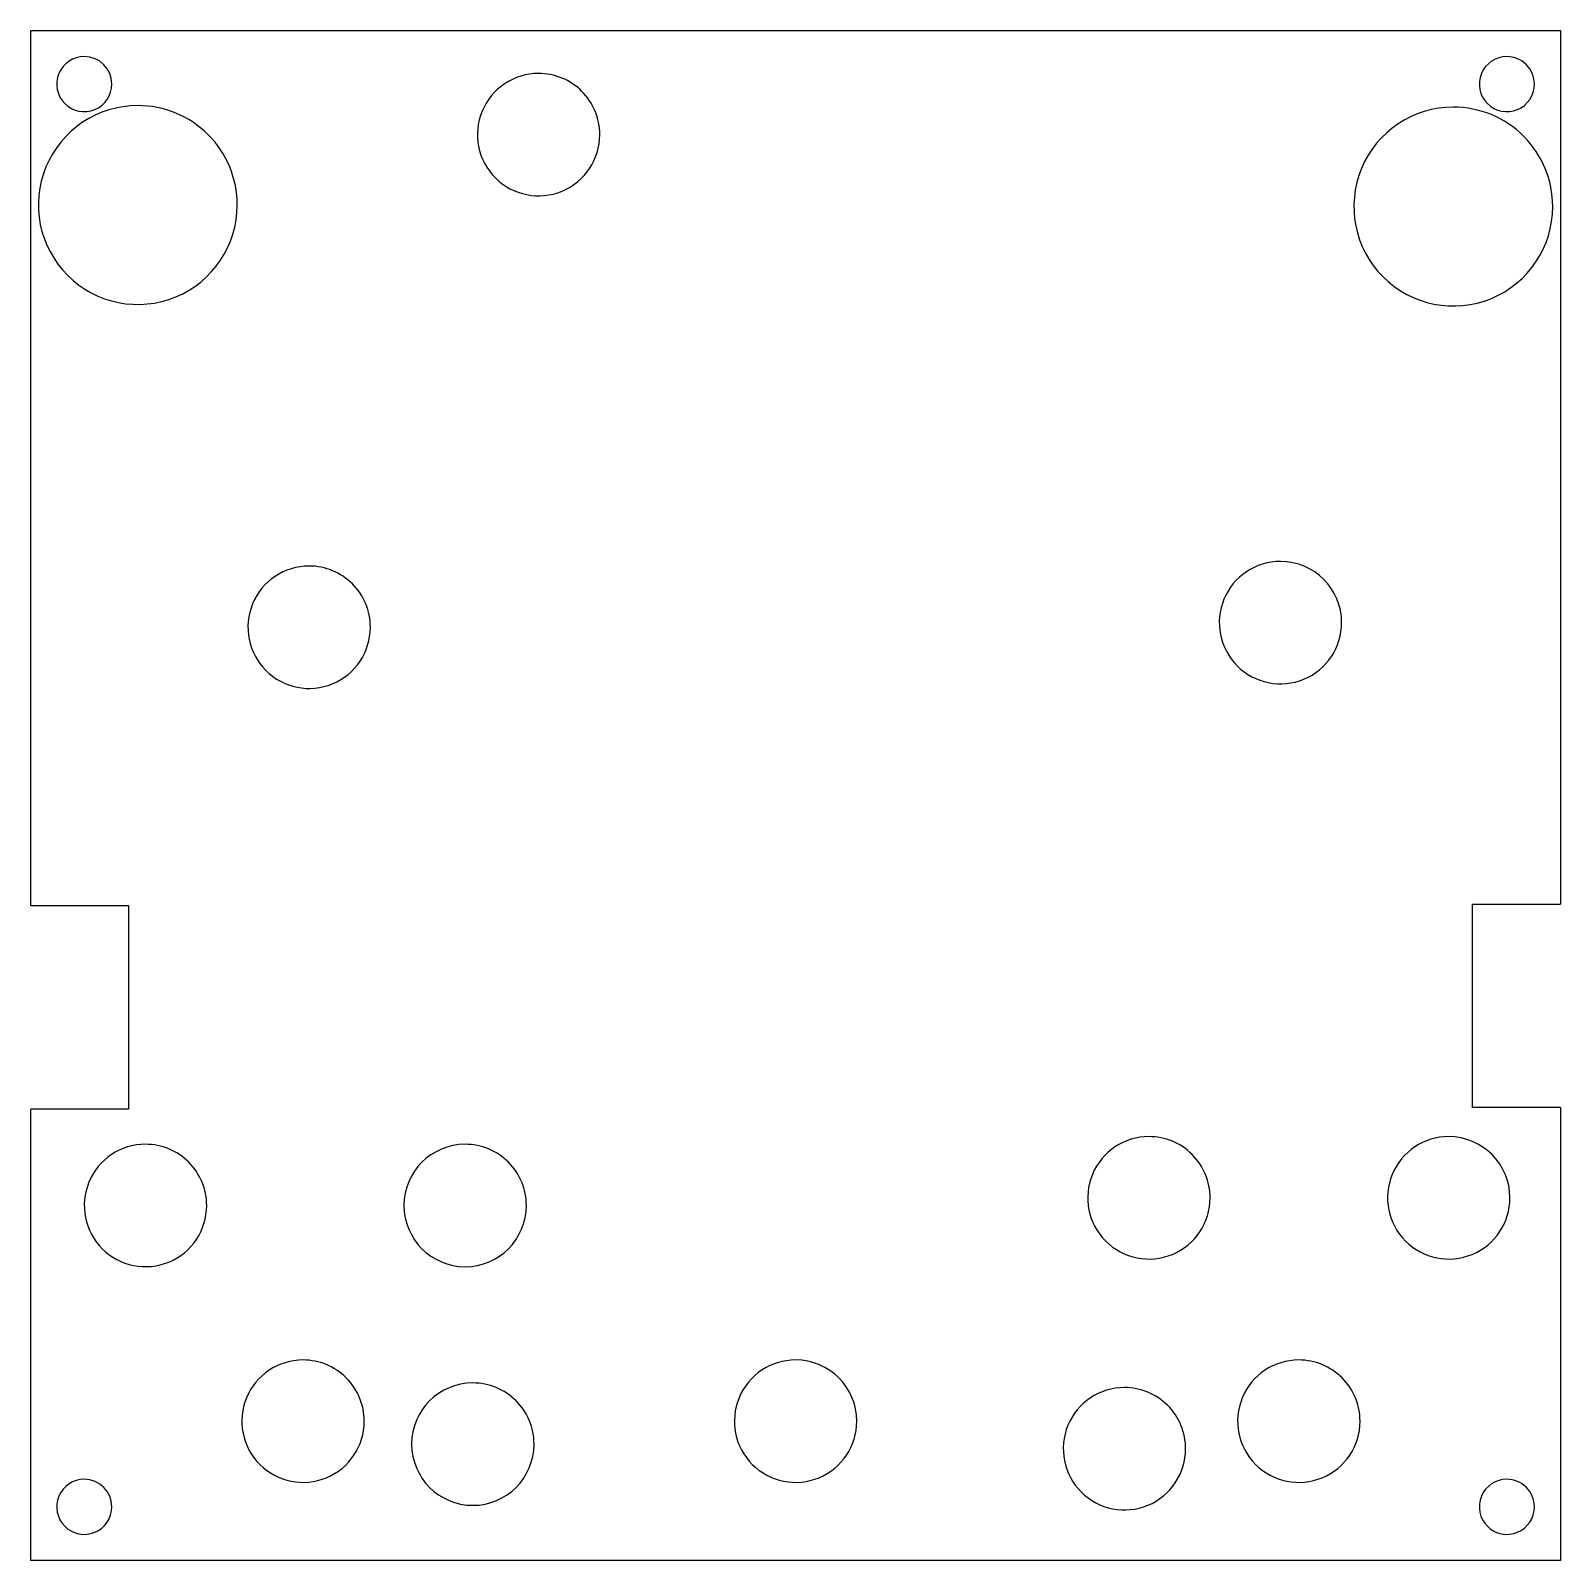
# Model space of a CAD drawing. Header units: centimetres. Extents: x 0 to 10, y 0 to 10.
import ezdxf

# ---------------------------------------------------------------- set-up
doc = ezdxf.new("R2010")
doc.units = ezdxf.units.CM
doc.layers.get('0').update_dxf_attribs({"linetype": 'CONTINUOUS'})

msp = doc.modelspace()

# ---------------------------------------------------------------- linework, layer by layer
at = {"color": 7}
for points in [[(0.0075, 10.00518), (10.0075, 10.00518)], [(0.0075, 4.28518), (0.0075, 10.00518)], [(10.0075, 10.00518), (10.0075, 4.29518)], [(0.0075, 4.28518), (0.6475, 4.28518)], [(0.6475, 4.28518), (0.6475, 2.95518)], [(9.4325, 4.29518), (10.0075, 4.29518)], [(9.4325, 2.96518), (9.4325, 4.29518)], [(0.6475, 2.95518), (0.0075, 2.95518)], [(0.0075, 0.00518), (0.0075, 2.95518)], [(10.0075, 2.96518), (9.4325, 2.96518)], [(10.0075, 2.96518), (10.0075, 0.00518)], [(10.0075, 0.00518), (0.0075, 0.00518)]]:
    msp.add_lwpolyline(points, dxfattribs=at)
for points in [[(0.3575, 9.83518)], [(9.6575, 9.83518)], [(3.3275, 9.72518)], [(0.7075, 9.51518)], [(9.3075, 9.50518)], [(1.8275, 6.50518)], [(8.1775, 6.53518)], [(0.7575, 2.72518)], [(2.8475, 2.72518)], [(7.3175, 2.77518)], [(9.2775, 2.77518)], [(1.7875, 1.31518)], [(5.0075, 1.31518)], [(8.2975, 1.31518)], [(2.8975, 1.16518)], [(7.1575, 1.13518)], [(0.3575, 0.53518)], [(9.6575, 0.53518)]]:
    msp.add_lwpolyline(points, close=True, dxfattribs=at)
for points in [[(0.3575, 9.83518), (0.284697, 9.83518), (0.219062, 9.791324), (0.191202, 9.724063)], [(0.5375, 9.65518), (0.5375, 9.754591), (0.456911, 9.83518), (0.3575, 9.83518)], [(9.6575, 9.83518), (9.584697, 9.83518), (9.519062, 9.791324), (9.491202, 9.724063)], [(9.784779, 9.782459), (9.751023, 9.816216), (9.705239, 9.83518), (9.6575, 9.83518)], [(0.191202, 9.724063), (0.163341, 9.656802), (0.178741, 9.57938), (0.230221, 9.527901)], [(3.3275, 9.72518), (3.165715, 9.72518), (3.019861, 9.627723), (2.957948, 9.478253)], [(3.610343, 9.608023), (3.535328, 9.683037), (3.433587, 9.72518), (3.3275, 9.72518)], [(9.491202, 9.724063), (9.463341, 9.656802), (9.478741, 9.57938), (9.530221, 9.527901)], [(9.8375, 9.65518), (9.8375, 9.702919), (9.818536, 9.748703), (9.784779, 9.782459)], [(0.426383, 9.488882), (0.493644, 9.516742), (0.5375, 9.582377), (0.5375, 9.65518)], [(3.7275, 9.32518), (3.7275, 9.431267), (3.685357, 9.533008), (3.610343, 9.608023)], [(9.726383, 9.488882), (9.793644, 9.516742), (9.8375, 9.582377), (9.8375, 9.65518)], [(0.7075, 9.51518), (0.4446, 9.51518), (0.207586, 9.356813), (0.106978, 9.113924)], [(0.230221, 9.527901), (0.2817, 9.476421), (0.359122, 9.461021), (0.426383, 9.488882)], [(1.167119, 9.324799), (1.045221, 9.446698), (0.879891, 9.51518), (0.7075, 9.51518)], [(9.3075, 9.50518), (9.0446, 9.50518), (8.807586, 9.346813), (8.706978, 9.103924)], [(9.767119, 9.314799), (9.645221, 9.436698), (9.479891, 9.50518), (9.3075, 9.50518)], [(9.530221, 9.527901), (9.5817, 9.476421), (9.659122, 9.461021), (9.726383, 9.488882)], [(2.957948, 9.478253), (2.896036, 9.328784), (2.930258, 9.156736), (3.044657, 9.042337)], [(1.3575, 8.86518), (1.3575, 9.037571), (1.289018, 9.202901), (1.167119, 9.324799)], [(3.480573, 8.955628), (3.630043, 9.017541), (3.7275, 9.163395), (3.7275, 9.32518)], [(9.9575, 8.85518), (9.9575, 9.027571), (9.889018, 9.192901), (9.767119, 9.314799)], [(0.106978, 9.113924), (0.006371, 8.871036), (0.061982, 8.591459), (0.247881, 8.405561)], [(8.706978, 9.103924), (8.606371, 8.861036), (8.661982, 8.581459), (8.847881, 8.395561)], [(3.044657, 9.042337), (3.159056, 8.927938), (3.331104, 8.893716), (3.480573, 8.955628)], [(0.956244, 8.264658), (1.199133, 8.365266), (1.3575, 8.60228), (1.3575, 8.86518)], [(9.556244, 8.254658), (9.799133, 8.355266), (9.9575, 8.59228), (9.9575, 8.85518)], [(0.247881, 8.405561), (0.433779, 8.219662), (0.713356, 8.164051), (0.956244, 8.264658)], [(8.847881, 8.395561), (9.033779, 8.209662), (9.313356, 8.154051), (9.556244, 8.254658)], [(1.8275, 6.50518), (1.665715, 6.50518), (1.519861, 6.407723), (1.457948, 6.258253)], [(2.110343, 6.388023), (2.035328, 6.463037), (1.933587, 6.50518), (1.8275, 6.50518)], [(8.1775, 6.53518), (8.015715, 6.53518), (7.869861, 6.437723), (7.807948, 6.288253)], [(8.5775, 6.13518), (8.5775, 6.356094), (8.398414, 6.53518), (8.1775, 6.53518)], [(2.2275, 6.10518), (2.2275, 6.211267), (2.185357, 6.313008), (2.110343, 6.388023)], [(1.457948, 6.258253), (1.396036, 6.108784), (1.430258, 5.936736), (1.544657, 5.822337)], [(7.807948, 6.288253), (7.746036, 6.138784), (7.780258, 5.966736), (7.894657, 5.852337)], [(1.980573, 5.735628), (2.130043, 5.797541), (2.2275, 5.943395), (2.2275, 6.10518)], [(8.330573, 5.765628), (8.480043, 5.827541), (8.5775, 5.973395), (8.5775, 6.13518)], [(1.544657, 5.822337), (1.659056, 5.707938), (1.831104, 5.673716), (1.980573, 5.735628)], [(7.894657, 5.852337), (8.009056, 5.737938), (8.181104, 5.703716), (8.330573, 5.765628)], [(0.7575, 2.72518), (0.595715, 2.72518), (0.449861, 2.627723), (0.387948, 2.478253)], [(1.040343, 2.608023), (0.965328, 2.683037), (0.863587, 2.72518), (0.7575, 2.72518)], [(2.8475, 2.72518), (2.626586, 2.72518), (2.4475, 2.546094), (2.4475, 2.32518)], [(3.130343, 2.608023), (3.055328, 2.683037), (2.953587, 2.72518), (2.8475, 2.72518)], [(7.3175, 2.77518), (7.155715, 2.77518), (7.009861, 2.677723), (6.947948, 2.528253)], [(7.600343, 2.658023), (7.525328, 2.733037), (7.423587, 2.77518), (7.3175, 2.77518)], [(9.2775, 2.77518), (9.115715, 2.77518), (8.969861, 2.677723), (8.907948, 2.528253)], [(9.6775, 2.37518), (9.6775, 2.596094), (9.498414, 2.77518), (9.2775, 2.77518)], [(1.1575, 2.32518), (1.1575, 2.431267), (1.115357, 2.533008), (1.040343, 2.608023)], [(3.2475, 2.32518), (3.2475, 2.431267), (3.205357, 2.533008), (3.130343, 2.608023)], [(7.7175, 2.37518), (7.7175, 2.481267), (7.675357, 2.583008), (7.600343, 2.658023)], [(6.947948, 2.528253), (6.886036, 2.378784), (6.920258, 2.206736), (7.034657, 2.092337)], [(8.907948, 2.528253), (8.846036, 2.378784), (8.880258, 2.206736), (8.994657, 2.092337)], [(0.387948, 2.478253), (0.326036, 2.328784), (0.360258, 2.156736), (0.474657, 2.042337)], [(0.910573, 1.955628), (1.060043, 2.017541), (1.1575, 2.163395), (1.1575, 2.32518)], [(2.4475, 2.32518), (2.4475, 2.104266), (2.626586, 1.92518), (2.8475, 1.92518)], [(2.8475, 1.92518), (3.068414, 1.92518), (3.2475, 2.104266), (3.2475, 2.32518)], [(7.470573, 2.005628), (7.620043, 2.067541), (7.7175, 2.213395), (7.7175, 2.37518)], [(9.430573, 2.005628), (9.580043, 2.067541), (9.6775, 2.213395), (9.6775, 2.37518)], [(0.474657, 2.042337), (0.589056, 1.927938), (0.761104, 1.893716), (0.910573, 1.955628)], [(7.034657, 2.092337), (7.149056, 1.977938), (7.321104, 1.943716), (7.470573, 2.005628)], [(8.994657, 2.092337), (9.109056, 1.977938), (9.281104, 1.943716), (9.430573, 2.005628)], [(1.7875, 1.31518), (1.625715, 1.31518), (1.479861, 1.217723), (1.417948, 1.068253)], [(2.070343, 1.198023), (1.995328, 1.273037), (1.893587, 1.31518), (1.7875, 1.31518)], [(5.0075, 1.31518), (4.845715, 1.31518), (4.699861, 1.217723), (4.637948, 1.068253)], [(5.4075, 0.91518), (5.4075, 1.136094), (5.228414, 1.31518), (5.0075, 1.31518)], [(8.2975, 1.31518), (8.135715, 1.31518), (7.989861, 1.217723), (7.927948, 1.068253)], [(8.580343, 1.198023), (8.505328, 1.273037), (8.403587, 1.31518), (8.2975, 1.31518)], [(2.1875, 0.91518), (2.1875, 1.021267), (2.145357, 1.123008), (2.070343, 1.198023)], [(2.8975, 1.16518), (2.676586, 1.16518), (2.4975, 0.986094), (2.4975, 0.76518)], [(3.180343, 1.048023), (3.105328, 1.123037), (3.003587, 1.16518), (2.8975, 1.16518)], [(7.1575, 1.13518), (6.995715, 1.13518), (6.849861, 1.037723), (6.787948, 0.888253)], [(7.440343, 1.018023), (7.365328, 1.093037), (7.263587, 1.13518), (7.1575, 1.13518)], [(8.6975, 0.91518), (8.6975, 1.021267), (8.655357, 1.123008), (8.580343, 1.198023)], [(1.417948, 1.068253), (1.356036, 0.918784), (1.390258, 0.746736), (1.504657, 0.632337)], [(3.2975, 0.76518), (3.2975, 0.871267), (3.255357, 0.973008), (3.180343, 1.048023)], [(4.637948, 1.068253), (4.576036, 0.918784), (4.610258, 0.746736), (4.724657, 0.632337)], [(7.5575, 0.73518), (7.5575, 0.841267), (7.515357, 0.943008), (7.440343, 1.018023)], [(7.927948, 1.068253), (7.866036, 0.918784), (7.900258, 0.746736), (8.014657, 0.632337)], [(1.940573, 0.545628), (2.090043, 0.607541), (2.1875, 0.753395), (2.1875, 0.91518)], [(5.160573, 0.545628), (5.310043, 0.607541), (5.4075, 0.753395), (5.4075, 0.91518)], [(8.450573, 0.545628), (8.600043, 0.607541), (8.6975, 0.753395), (8.6975, 0.91518)], [(6.787948, 0.888253), (6.726036, 0.738784), (6.760258, 0.566736), (6.874657, 0.452337)], [(2.4975, 0.76518), (2.4975, 0.544266), (2.676586, 0.36518), (2.8975, 0.36518)], [(2.8975, 0.36518), (3.118414, 0.36518), (3.2975, 0.544266), (3.2975, 0.76518)], [(7.310573, 0.365628), (7.460043, 0.427541), (7.5575, 0.573395), (7.5575, 0.73518)], [(1.504657, 0.632337), (1.619056, 0.517938), (1.791104, 0.483716), (1.940573, 0.545628)], [(4.724657, 0.632337), (4.839056, 0.517938), (5.011104, 0.483716), (5.160573, 0.545628)], [(8.014657, 0.632337), (8.129056, 0.517938), (8.301104, 0.483716), (8.450573, 0.545628)], [(0.3575, 0.53518), (0.284697, 0.53518), (0.219062, 0.491324), (0.191202, 0.424063)], [(0.5375, 0.35518), (0.5375, 0.454591), (0.456911, 0.53518), (0.3575, 0.53518)], [(9.6575, 0.53518), (9.584697, 0.53518), (9.519062, 0.491324), (9.491202, 0.424063)], [(9.784779, 0.482459), (9.751023, 0.516216), (9.705239, 0.53518), (9.6575, 0.53518)], [(0.191202, 0.424063), (0.163341, 0.356802), (0.178741, 0.27938), (0.230221, 0.227901)], [(6.874657, 0.452337), (6.989056, 0.337938), (7.161104, 0.303716), (7.310573, 0.365628)], [(9.491202, 0.424063), (9.463341, 0.356802), (9.478741, 0.27938), (9.530221, 0.227901)], [(9.8375, 0.35518), (9.8375, 0.402919), (9.818536, 0.448703), (9.784779, 0.482459)], [(0.426383, 0.188882), (0.493644, 0.216742), (0.5375, 0.282377), (0.5375, 0.35518)], [(9.726383, 0.188882), (9.793644, 0.216742), (9.8375, 0.282377), (9.8375, 0.35518)], [(0.230221, 0.227901), (0.2817, 0.176421), (0.359122, 0.161021), (0.426383, 0.188882)], [(9.530221, 0.227901), (9.5817, 0.176421), (9.659122, 0.161021), (9.726383, 0.188882)]]:
    msp.add_open_spline(points, degree=3, dxfattribs=at)

doc.saveas('drawing.dxf')
